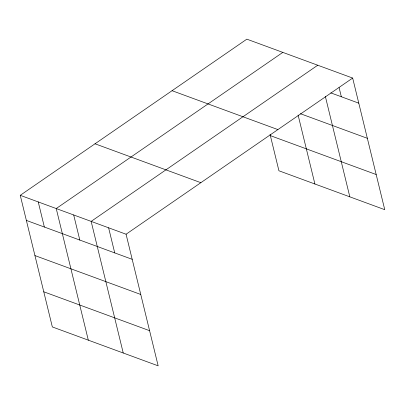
<?xml version="1.0" encoding="UTF-8"?>
<svg xmlns="http://www.w3.org/2000/svg" width="405" height="405" viewBox="0 0 405 405"><rect width="100%" height="100%" fill="white"/><g stroke="black" fill="none" stroke-linecap="round" stroke-linejoin="round"><path stroke-width="0.61" d="M20.25 195.321L126.071 234.222L158.158 365.837L52.336 326.936L20.25 195.321L246.842 39.163L352.664 78.064L384.75 209.679L278.929 170.778L270.064 134.425M282.822 52.387L56.229 208.545L88.315 340.165M317.743 65.225L91.15 221.383L123.236 352.998M126.071 234.222L352.664 78.064M330.844 92.897L358.784 103.164M300.419 113.709L367.355 138.313M172.064 90.695L277.891 129.595M270.358 135.629L376.179 174.53M95.023 143.79L200.85 182.685M26.371 220.421L132.192 259.322M34.936 255.575L140.763 294.47M43.765 291.787L149.592 330.688M339.086 87.561L341.324 96.744M325.342 96.39L349.829 196.84M298.1 115.055L314.908 184.007M108.611 227.802L114.731 252.902M73.69 214.964L79.81 240.069M38.242 201.933L44.358 227.038"/></g></svg>
